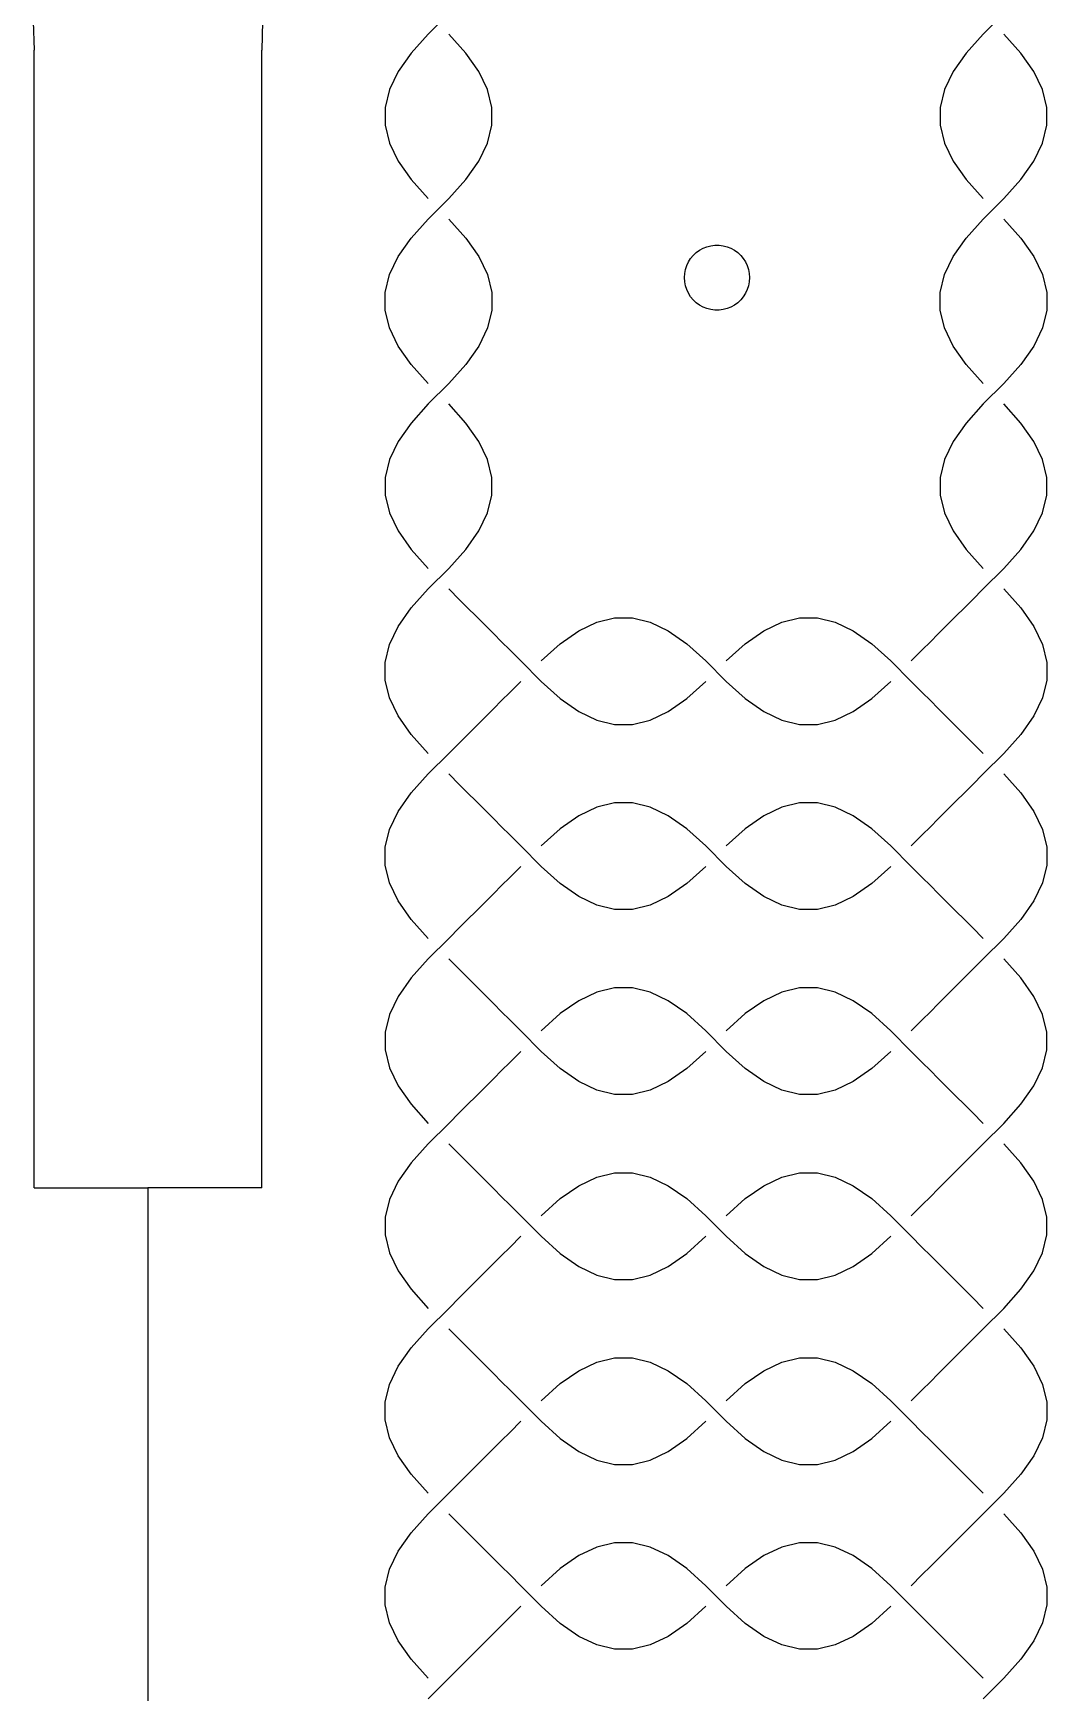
# Model space of a CAD drawing. Extents: x -112 to 112, y -170 to 170.
# Drawn here: x -55 to -5.5, y -39.3 to 41.8 of the extents above; entities that cross this region are included whole.
import ezdxf

# ---------------------------------------------------------------- set-up
doc = ezdxf.new("R2010")
doc.units = 0
doc.header["$MEASUREMENT"] = 0
doc.layers.get('0').update_dxf_attribs({"linetype": 'CONTINUOUS'})

msp = doc.modelspace()

# ---------------------------------------------------------------- linework, layer by layer
for p, q in [((-54.967, 42.35), (-54.923, 40.955)), ((-43.767, 42.35), (-43.811, 40.955)), ((-34.68, 42.733), (-35.678, 41.735)), ((-7.586, 42.733), (-8.584, 41.735)), ((-35.678, 41.735), (-36.519, 40.805)), ((-33.838, 40.805), (-34.68, 41.735)), ((-8.584, 41.735), (-9.426, 40.805)), ((-6.745, 40.805), (-7.586, 41.735)), ((-54.923, -14.608), (-54.923, 40.955)), ((-43.811, -14.608), (-43.811, 40.955)), ((-36.519, 40.805), (-37.15, 39.903)), ((-33.207, 39.903), (-33.838, 40.805)), ((-9.426, 40.805), (-10.057, 39.903)), ((-6.114, 39.903), (-6.745, 40.805)), ((-37.15, 39.903), (-37.571, 39.021)), ((-32.786, 39.021), (-33.207, 39.903)), ((-10.057, 39.903), (-10.478, 39.021)), ((-5.693, 39.021), (-6.114, 39.903)), ((-37.571, 39.021), (-37.781, 38.152)), ((-32.576, 38.152), (-32.786, 39.021)), ((-10.478, 39.021), (-10.688, 38.152)), ((-5.483, 38.152), (-5.693, 39.021)), ((-37.781, 38.152), (-37.781, 37.286)), ((-32.576, 37.286), (-32.576, 38.152)), ((-10.688, 38.152), (-10.688, 37.286)), ((-5.483, 37.286), (-5.483, 38.152)), ((-37.781, 37.286), (-37.571, 36.416)), ((-32.786, 36.416), (-32.576, 37.286)), ((-10.688, 37.286), (-10.478, 36.416)), ((-5.693, 36.416), (-5.483, 37.286)), ((-37.571, 36.416), (-37.15, 35.534)), ((-33.207, 35.534), (-32.786, 36.416)), ((-10.478, 36.416), (-10.057, 35.534)), ((-6.114, 35.534), (-5.693, 36.416)), ((-37.15, 35.534), (-36.519, 34.632)), ((-33.838, 34.632), (-33.207, 35.534)), ((-10.057, 35.534), (-9.426, 34.632)), ((-6.745, 34.632), (-6.114, 35.534)), ((-36.519, 34.632), (-35.678, 33.702)), ((-34.68, 33.702), (-33.838, 34.632)), ((-9.426, 34.632), (-8.584, 33.702)), ((-7.586, 33.702), (-6.745, 34.632)), ((-35.678, 32.704), (-34.68, 33.702)), ((-8.584, 32.704), (-7.586, 33.702)), ((-36.519, 31.774), (-35.678, 32.704)), ((-34.68, 32.704), (-33.838, 31.774)), ((-9.426, 31.774), (-8.584, 32.704)), ((-7.586, 32.704), (-6.745, 31.774)), ((-37.15, 30.872), (-36.519, 31.774)), ((-33.838, 31.774), (-33.207, 30.872)), ((-10.057, 30.872), (-9.426, 31.774)), ((-6.745, 31.774), (-6.114, 30.872)), ((-37.571, 29.99), (-37.15, 30.872)), ((-33.207, 30.872), (-32.786, 29.99)), ((-22.87, 30.775), (-22.743, 30.929)), ((-22.743, 30.929), (-22.598, 31.066)), ((-22.598, 31.066), (-22.436, 31.183)), ((-22.436, 31.183), (-22.262, 31.279)), ((-22.262, 31.279), (-22.076, 31.352)), ((-22.076, 31.352), (-21.883, 31.402)), ((-21.883, 31.402), (-21.685, 31.427)), ((-21.685, 31.427), (-21.486, 31.427)), ((-21.486, 31.427), (-21.288, 31.402)), ((-21.288, 31.402), (-21.095, 31.352)), ((-21.095, 31.352), (-20.91, 31.279)), ((-20.91, 31.279), (-20.735, 31.183)), ((-20.735, 31.183), (-20.574, 31.066)), ((-20.574, 31.066), (-20.428, 30.929)), ((-20.428, 30.929), (-20.301, 30.775)), ((-10.478, 29.99), (-10.057, 30.872)), ((-6.114, 30.872), (-5.693, 29.99)), ((-37.781, 29.121), (-37.571, 29.99)), ((-32.786, 29.99), (-32.576, 29.121)), ((-23.173, 29.842), (-23.161, 30.041)), ((-23.161, 30.041), (-23.123, 30.237)), ((-23.123, 30.237), (-23.062, 30.427)), ((-23.062, 30.427), (-22.977, 30.607)), ((-22.977, 30.607), (-22.87, 30.775)), ((-20.301, 30.775), (-20.194, 30.607)), ((-20.194, 30.607), (-20.11, 30.427)), ((-20.11, 30.427), (-20.048, 30.237)), ((-20.048, 30.237), (-20.011, 30.041)), ((-20.011, 30.041), (-19.998, 29.842)), ((-10.688, 29.121), (-10.478, 29.99)), ((-5.693, 29.99), (-5.483, 29.121)), ((-23.161, 29.643), (-23.173, 29.842)), ((-23.123, 29.448), (-23.161, 29.643)), ((-23.062, 29.258), (-23.123, 29.448)), ((-22.977, 29.078), (-23.062, 29.258)), ((-20.11, 29.258), (-20.194, 29.078)), ((-20.048, 29.448), (-20.11, 29.258)), ((-20.011, 29.643), (-20.048, 29.448)), ((-19.998, 29.842), (-20.011, 29.643)), ((-37.781, 28.255), (-37.781, 29.121)), ((-32.576, 29.121), (-32.576, 28.255)), ((-22.87, 28.909), (-22.977, 29.078)), ((-22.743, 28.756), (-22.87, 28.909)), ((-22.598, 28.619), (-22.743, 28.756)), ((-22.436, 28.502), (-22.598, 28.619)), ((-22.262, 28.406), (-22.436, 28.502)), ((-22.076, 28.333), (-22.262, 28.406)), ((-20.91, 28.406), (-21.095, 28.333)), ((-20.735, 28.502), (-20.91, 28.406)), ((-20.574, 28.619), (-20.735, 28.502)), ((-20.428, 28.756), (-20.574, 28.619)), ((-20.301, 28.909), (-20.428, 28.756)), ((-20.194, 29.078), (-20.301, 28.909)), ((-10.688, 28.255), (-10.688, 29.121)), ((-5.483, 29.121), (-5.483, 28.255)), ((-37.571, 27.385), (-37.781, 28.255)), ((-32.576, 28.255), (-32.786, 27.385)), ((-21.883, 28.283), (-22.076, 28.333)), ((-21.685, 28.258), (-21.883, 28.283)), ((-21.486, 28.258), (-21.685, 28.258)), ((-21.288, 28.283), (-21.486, 28.258)), ((-21.095, 28.333), (-21.288, 28.283)), ((-10.478, 27.385), (-10.688, 28.255)), ((-5.483, 28.255), (-5.693, 27.385)), ((-37.15, 26.503), (-37.571, 27.385)), ((-32.786, 27.385), (-33.207, 26.503)), ((-10.057, 26.503), (-10.478, 27.385)), ((-5.693, 27.385), (-6.114, 26.503)), ((-36.519, 25.601), (-37.15, 26.503)), ((-33.207, 26.503), (-33.838, 25.601)), ((-9.426, 25.601), (-10.057, 26.503)), ((-6.114, 26.503), (-6.745, 25.601)), ((-35.678, 24.671), (-36.519, 25.601)), ((-33.838, 25.601), (-34.68, 24.671)), ((-8.584, 24.671), (-9.426, 25.601)), ((-6.745, 25.601), (-7.586, 24.671)), ((-34.68, 24.671), (-35.678, 23.673)), ((-7.586, 24.671), (-8.584, 23.673)), ((-35.678, 23.673), (-36.519, 22.743)), ((-33.838, 22.743), (-34.68, 23.673)), ((-8.584, 23.673), (-9.426, 22.743)), ((-6.745, 22.743), (-7.586, 23.673)), ((-36.519, 22.743), (-37.15, 21.841)), ((-33.207, 21.841), (-33.838, 22.743)), ((-9.426, 22.743), (-10.057, 21.841)), ((-6.114, 21.841), (-6.745, 22.743)), ((-37.15, 21.841), (-37.571, 20.959)), ((-32.786, 20.959), (-33.207, 21.841)), ((-10.057, 21.841), (-10.478, 20.959)), ((-5.693, 20.959), (-6.114, 21.841)), ((-37.571, 20.959), (-37.781, 20.089)), ((-32.576, 20.089), (-32.786, 20.959)), ((-10.478, 20.959), (-10.688, 20.089)), ((-5.483, 20.089), (-5.693, 20.959)), ((-37.781, 20.089), (-37.781, 19.224)), ((-32.576, 19.224), (-32.576, 20.089)), ((-10.688, 20.089), (-10.688, 19.224)), ((-5.483, 19.224), (-5.483, 20.089)), ((-37.781, 19.224), (-37.571, 18.354)), ((-32.786, 18.354), (-32.576, 19.224)), ((-10.688, 19.224), (-10.478, 18.354)), ((-5.693, 18.354), (-5.483, 19.224)), ((-37.571, 18.354), (-37.15, 17.472)), ((-33.207, 17.472), (-32.786, 18.354)), ((-10.478, 18.354), (-10.057, 17.472)), ((-6.114, 17.472), (-5.693, 18.354)), ((-37.15, 17.472), (-36.519, 16.57)), ((-33.838, 16.57), (-33.207, 17.472)), ((-10.057, 17.472), (-9.426, 16.57)), ((-6.745, 16.57), (-6.114, 17.472)), ((-36.519, 16.57), (-35.678, 15.64)), ((-34.68, 15.64), (-33.838, 16.57)), ((-9.426, 16.57), (-8.584, 15.64)), ((-7.586, 15.64), (-6.745, 16.57)), ((-35.678, 14.642), (-34.68, 15.64)), ((-8.584, 14.642), (-7.586, 15.64)), ((-36.519, 13.712), (-35.678, 14.642)), ((-34.68, 14.642), (-34.154, 14.116)), ((-9.11, 14.116), (-8.584, 14.642)), ((-7.586, 14.642), (-6.745, 13.712)), ((-34.154, 14.116), (-33.729, 13.691)), ((-9.535, 13.691), (-9.11, 14.116)), ((-37.15, 12.81), (-36.519, 13.712)), ((-33.729, 13.691), (-33.377, 13.339)), ((-33.377, 13.339), (-33.068, 13.03)), ((-33.068, 13.03), (-32.774, 12.736)), ((-28.332, 12.597), (-27.45, 13.018)), ((-27.45, 13.018), (-26.581, 13.228)), ((-26.581, 13.228), (-25.715, 13.228)), ((-25.715, 13.228), (-24.845, 13.018)), ((-24.845, 13.018), (-23.963, 12.597)), ((-19.301, 12.597), (-18.419, 13.018)), ((-18.419, 13.018), (-17.549, 13.228)), ((-17.549, 13.228), (-16.684, 13.228)), ((-16.684, 13.228), (-15.814, 13.018)), ((-15.814, 13.018), (-14.932, 12.597)), ((-10.49, 12.736), (-10.196, 13.03)), ((-10.196, 13.03), (-9.887, 13.339)), ((-9.887, 13.339), (-9.535, 13.691)), ((-6.745, 13.712), (-6.114, 12.81)), ((-37.571, 11.928), (-37.15, 12.81)), ((-32.774, 12.736), (-32.465, 12.427)), ((-32.465, 12.427), (-32.113, 12.075)), ((-29.234, 11.966), (-28.332, 12.597)), ((-23.963, 12.597), (-23.061, 11.966)), ((-20.203, 11.966), (-19.301, 12.597)), ((-14.932, 12.597), (-14.03, 11.966)), ((-11.151, 12.075), (-10.799, 12.427)), ((-10.799, 12.427), (-10.49, 12.736)), ((-6.114, 12.81), (-5.693, 11.928)), ((-37.781, 11.058), (-37.571, 11.928)), ((-32.113, 12.075), (-31.688, 11.65)), ((-31.688, 11.65), (-31.162, 11.124)), ((-30.164, 11.124), (-29.234, 11.966)), ((-23.061, 11.966), (-22.131, 11.124)), ((-21.133, 11.124), (-20.203, 11.966)), ((-14.03, 11.966), (-13.1, 11.124)), ((-12.102, 11.124), (-11.576, 11.65)), ((-11.576, 11.65), (-11.151, 12.075)), ((-5.693, 11.928), (-5.483, 11.058)), ((-37.781, 10.192), (-37.781, 11.058)), ((-31.162, 11.124), (-30.164, 10.126)), ((-22.131, 11.124), (-21.133, 10.126)), ((-13.1, 11.124), (-12.102, 10.126)), ((-5.483, 11.058), (-5.483, 10.192)), ((-37.571, 9.323), (-37.781, 10.192)), ((-31.688, 9.6), (-31.162, 10.126)), ((-30.164, 10.126), (-29.234, 9.285)), ((-23.061, 9.285), (-22.131, 10.126)), ((-21.133, 10.126), (-20.203, 9.285)), ((-14.03, 9.285), (-13.1, 10.126)), ((-12.102, 10.126), (-11.576, 9.6)), ((-5.483, 10.192), (-5.693, 9.323)), ((-37.15, 8.441), (-37.571, 9.323)), ((-32.465, 8.824), (-32.113, 9.176)), ((-32.113, 9.176), (-31.688, 9.6)), ((-29.234, 9.285), (-28.332, 8.654)), ((-23.963, 8.654), (-23.061, 9.285)), ((-20.203, 9.285), (-19.301, 8.654)), ((-14.932, 8.654), (-14.03, 9.285)), ((-11.576, 9.6), (-11.151, 9.176)), ((-11.151, 9.176), (-10.799, 8.824)), ((-5.693, 9.323), (-6.114, 8.441)), ((-36.519, 7.539), (-37.15, 8.441)), ((-33.377, 7.912), (-33.068, 8.22)), ((-33.068, 8.22), (-32.774, 8.515)), ((-32.774, 8.515), (-32.465, 8.824)), ((-28.332, 8.654), (-27.45, 8.233)), ((-27.45, 8.233), (-26.581, 8.023)), ((-25.715, 8.023), (-24.845, 8.233)), ((-24.845, 8.233), (-23.963, 8.654)), ((-19.301, 8.654), (-18.419, 8.233)), ((-18.419, 8.233), (-17.549, 8.023)), ((-16.684, 8.023), (-15.814, 8.233)), ((-15.814, 8.233), (-14.932, 8.654)), ((-10.799, 8.824), (-10.49, 8.515)), ((-10.49, 8.515), (-10.196, 8.22)), ((-10.196, 8.22), (-9.887, 7.912)), ((-6.114, 8.441), (-6.745, 7.539)), ((-35.678, 6.609), (-36.519, 7.539)), ((-34.154, 7.135), (-33.729, 7.559)), ((-33.729, 7.559), (-33.377, 7.912)), ((-26.581, 8.023), (-25.715, 8.023)), ((-17.549, 8.023), (-16.684, 8.023)), ((-9.887, 7.912), (-9.535, 7.559)), ((-9.535, 7.559), (-9.11, 7.135)), ((-6.745, 7.539), (-7.586, 6.609)), ((-35.678, 5.611), (-34.68, 6.609)), ((-34.68, 6.609), (-34.154, 7.135)), ((-9.11, 7.135), (-8.584, 6.609)), ((-7.586, 6.609), (-8.584, 5.611)), ((-36.519, 4.681), (-35.678, 5.611)), ((-34.154, 5.085), (-34.68, 5.611)), ((-33.729, 4.66), (-34.154, 5.085)), ((-9.11, 5.085), (-9.535, 4.66)), ((-8.584, 5.611), (-9.11, 5.085)), ((-7.586, 5.611), (-6.745, 4.681)), ((-37.15, 3.779), (-36.519, 4.681)), ((-33.377, 4.308), (-33.729, 4.66)), ((-33.068, 3.999), (-33.377, 4.308)), ((-26.581, 4.197), (-27.45, 3.987)), ((-25.715, 4.197), (-26.581, 4.197)), ((-24.845, 3.987), (-25.715, 4.197)), ((-17.549, 4.197), (-18.419, 3.987)), ((-16.684, 4.197), (-17.549, 4.197)), ((-15.814, 3.987), (-16.684, 4.197)), ((-9.887, 4.308), (-10.196, 3.999)), ((-9.535, 4.66), (-9.887, 4.308)), ((-6.745, 4.681), (-6.114, 3.779)), ((-37.571, 2.897), (-37.15, 3.779)), ((-32.774, 3.705), (-33.068, 3.999)), ((-32.465, 3.396), (-32.774, 3.705)), ((-32.113, 3.044), (-32.465, 3.396)), ((-28.332, 3.566), (-29.234, 2.935)), ((-27.45, 3.987), (-28.332, 3.566)), ((-23.963, 3.566), (-24.845, 3.987)), ((-23.061, 2.935), (-23.963, 3.566)), ((-19.301, 3.566), (-20.203, 2.935)), ((-18.419, 3.987), (-19.301, 3.566)), ((-14.932, 3.566), (-15.814, 3.987)), ((-14.03, 2.935), (-14.932, 3.566)), ((-10.799, 3.396), (-11.151, 3.044)), ((-10.49, 3.705), (-10.799, 3.396)), ((-10.196, 3.999), (-10.49, 3.705)), ((-6.114, 3.779), (-5.693, 2.897)), ((-37.781, 2.027), (-37.571, 2.897)), ((-31.688, 2.619), (-32.113, 3.044)), ((-31.162, 2.093), (-31.688, 2.619)), ((-29.234, 2.935), (-30.164, 2.093)), ((-22.131, 2.093), (-23.061, 2.935)), ((-20.203, 2.935), (-21.133, 2.093)), ((-13.1, 2.093), (-14.03, 2.935)), ((-11.576, 2.619), (-12.102, 2.093)), ((-11.151, 3.044), (-11.576, 2.619)), ((-5.693, 2.897), (-5.483, 2.027)), ((-37.781, 1.161), (-37.781, 2.027)), ((-30.164, 1.095), (-31.162, 2.093)), ((-21.133, 1.095), (-22.131, 2.093)), ((-12.102, 1.095), (-13.1, 2.093)), ((-5.483, 2.027), (-5.483, 1.161)), ((-37.571, 0.291), (-37.781, 1.161)), ((-31.162, 1.095), (-31.688, 0.569)), ((-29.234, 0.254), (-30.164, 1.095)), ((-22.131, 1.095), (-23.061, 0.254)), ((-20.203, 0.254), (-21.133, 1.095)), ((-13.1, 1.095), (-14.03, 0.254)), ((-11.576, 0.569), (-12.102, 1.095)), ((-5.483, 1.161), (-5.693, 0.291)), ((-37.15, -0.59), (-37.571, 0.291)), ((-32.113, 0.145), (-32.465, -0.208)), ((-31.688, 0.569), (-32.113, 0.145)), ((-28.332, -0.377), (-29.234, 0.254)), ((-23.061, 0.254), (-23.963, -0.377)), ((-19.301, -0.377), (-20.203, 0.254)), ((-14.03, 0.254), (-14.932, -0.377)), ((-11.151, 0.145), (-11.576, 0.569)), ((-10.799, -0.208), (-11.151, 0.145)), ((-5.693, 0.291), (-6.114, -0.59)), ((-36.519, -1.492), (-37.15, -0.59)), ((-32.774, -0.516), (-33.068, -0.811)), ((-32.465, -0.208), (-32.774, -0.516)), ((-27.45, -0.798), (-28.332, -0.377)), ((-26.581, -1.008), (-27.45, -0.798)), ((-24.845, -0.798), (-25.715, -1.008)), ((-23.963, -0.377), (-24.845, -0.798)), ((-18.419, -0.798), (-19.301, -0.377)), ((-17.549, -1.008), (-18.419, -0.798)), ((-15.814, -0.798), (-16.684, -1.008)), ((-14.932, -0.377), (-15.814, -0.798)), ((-10.49, -0.516), (-10.799, -0.208)), ((-10.196, -0.811), (-10.49, -0.516)), ((-6.114, -0.59), (-6.745, -1.492)), ((-35.678, -2.422), (-36.519, -1.492)), ((-33.729, -1.472), (-34.154, -1.896)), ((-33.377, -1.12), (-33.729, -1.472)), ((-33.068, -0.811), (-33.377, -1.12)), ((-25.715, -1.008), (-26.581, -1.008)), ((-16.684, -1.008), (-17.549, -1.008)), ((-9.887, -1.12), (-10.196, -0.811)), ((-9.535, -1.472), (-9.887, -1.12)), ((-9.11, -1.896), (-9.535, -1.472)), ((-6.745, -1.492), (-7.586, -2.422)), ((-34.68, -2.422), (-35.678, -3.42)), ((-34.154, -1.896), (-34.68, -2.422)), ((-8.584, -2.422), (-9.11, -1.896)), ((-7.586, -2.422), (-8.584, -3.42)), ((-35.678, -3.42), (-36.519, -4.35)), ((-34.154, -3.946), (-34.68, -3.42)), ((-33.729, -4.371), (-34.154, -3.946)), ((-9.11, -3.946), (-9.535, -4.371)), ((-8.584, -3.42), (-9.11, -3.946)), ((-6.745, -4.35), (-7.586, -3.42)), ((-36.519, -4.35), (-37.15, -5.252)), ((-33.377, -4.723), (-33.729, -4.371)), ((-33.068, -5.032), (-33.377, -4.723)), ((-26.581, -4.834), (-27.45, -5.045)), ((-25.715, -4.834), (-26.581, -4.834)), ((-24.845, -5.045), (-25.715, -4.834)), ((-17.549, -4.834), (-18.419, -5.045)), ((-16.684, -4.834), (-17.549, -4.834)), ((-15.814, -5.045), (-16.684, -4.834)), ((-9.887, -4.723), (-10.196, -5.032)), ((-9.535, -4.371), (-9.887, -4.723)), ((-6.114, -5.252), (-6.745, -4.35)), ((-37.15, -5.252), (-37.571, -6.134)), ((-32.774, -5.326), (-33.068, -5.032)), ((-32.465, -5.635), (-32.774, -5.326)), ((-32.113, -5.987), (-32.465, -5.635)), ((-28.332, -5.465), (-29.234, -6.096)), ((-27.45, -5.045), (-28.332, -5.465)), ((-23.963, -5.465), (-24.845, -5.045)), ((-23.061, -6.096), (-23.963, -5.465)), ((-19.301, -5.465), (-20.203, -6.096)), ((-18.419, -5.045), (-19.301, -5.465)), ((-14.932, -5.465), (-15.814, -5.045)), ((-14.03, -6.096), (-14.932, -5.465)), ((-10.799, -5.635), (-11.151, -5.987)), ((-10.49, -5.326), (-10.799, -5.635)), ((-10.196, -5.032), (-10.49, -5.326)), ((-5.693, -6.134), (-6.114, -5.252)), ((-37.571, -6.134), (-37.781, -7.004)), ((-31.688, -6.412), (-32.113, -5.987)), ((-31.162, -6.938), (-31.688, -6.412)), ((-29.234, -6.096), (-30.164, -6.938)), ((-22.131, -6.938), (-23.061, -6.096)), ((-20.203, -6.096), (-21.133, -6.938)), ((-13.1, -6.938), (-14.03, -6.096)), ((-11.576, -6.412), (-12.102, -6.938)), ((-11.151, -5.987), (-11.576, -6.412)), ((-5.483, -7.004), (-5.693, -6.134)), ((-37.781, -7.004), (-37.781, -7.87)), ((-30.164, -7.936), (-31.162, -6.938)), ((-21.133, -7.936), (-22.131, -6.938)), ((-12.102, -7.936), (-13.1, -6.938)), ((-5.483, -7.87), (-5.483, -7.004)), ((-37.781, -7.87), (-37.571, -8.74)), ((-31.162, -7.936), (-31.688, -8.462)), ((-29.234, -8.777), (-30.164, -7.936)), ((-22.131, -7.936), (-23.061, -8.777)), ((-20.203, -8.777), (-21.133, -7.936)), ((-13.1, -7.936), (-14.03, -8.777)), ((-11.576, -8.462), (-12.102, -7.936)), ((-5.693, -8.74), (-5.483, -7.87)), ((-37.571, -8.74), (-37.15, -9.622)), ((-32.113, -8.886), (-32.465, -9.239)), ((-31.688, -8.462), (-32.113, -8.886)), ((-28.332, -9.408), (-29.234, -8.777)), ((-23.061, -8.777), (-23.963, -9.408)), ((-19.301, -9.408), (-20.203, -8.777)), ((-14.03, -8.777), (-14.932, -9.408)), ((-11.151, -8.886), (-11.576, -8.462)), ((-10.799, -9.239), (-11.151, -8.886)), ((-6.114, -9.622), (-5.693, -8.74)), ((-37.15, -9.622), (-36.519, -10.523)), ((-32.774, -9.547), (-33.068, -9.842)), ((-32.465, -9.239), (-32.774, -9.547)), ((-27.45, -9.829), (-28.332, -9.408)), ((-23.963, -9.408), (-24.845, -9.829)), ((-18.419, -9.829), (-19.301, -9.408)), ((-14.932, -9.408), (-15.814, -9.829)), ((-10.49, -9.547), (-10.799, -9.239)), ((-10.196, -9.842), (-10.49, -9.547)), ((-6.745, -10.523), (-6.114, -9.622)), ((-36.519, -10.523), (-35.678, -11.453)), ((-33.729, -10.503), (-34.154, -10.928)), ((-33.377, -10.151), (-33.729, -10.503)), ((-33.068, -9.842), (-33.377, -10.151)), ((-26.581, -10.04), (-27.45, -9.829)), ((-25.715, -10.04), (-26.581, -10.04)), ((-24.845, -9.829), (-25.715, -10.04)), ((-17.549, -10.04), (-18.419, -9.829)), ((-16.684, -10.04), (-17.549, -10.04)), ((-15.814, -9.829), (-16.684, -10.04)), ((-9.887, -10.151), (-10.196, -9.842)), ((-9.535, -10.503), (-9.887, -10.151)), ((-9.11, -10.928), (-9.535, -10.503)), ((-7.586, -11.453), (-6.745, -10.523)), ((-34.154, -10.928), (-34.68, -11.453)), ((-8.584, -11.453), (-9.11, -10.928)), ((-34.68, -11.453), (-35.678, -12.451)), ((-8.584, -12.451), (-7.586, -11.453)), ((-35.678, -12.451), (-36.519, -13.381)), ((-34.68, -12.451), (-34.154, -12.977)), ((-9.11, -12.977), (-8.584, -12.451)), ((-6.745, -13.381), (-7.586, -12.451)), ((-36.519, -13.381), (-37.15, -14.283)), ((-34.154, -12.977), (-33.729, -13.402)), ((-33.729, -13.402), (-33.377, -13.754)), ((-33.377, -13.754), (-33.068, -14.063)), ((-10.196, -14.063), (-9.887, -13.754)), ((-9.887, -13.754), (-9.535, -13.402)), ((-9.535, -13.402), (-9.11, -12.977)), ((-6.114, -14.283), (-6.745, -13.381)), ((-37.15, -14.283), (-37.571, -15.165)), ((-33.068, -14.063), (-32.774, -14.357)), ((-32.774, -14.357), (-32.465, -14.666)), ((-29.234, -15.128), (-28.332, -14.496)), ((-28.332, -14.496), (-27.45, -14.076)), ((-27.45, -14.076), (-26.581, -13.865)), ((-26.581, -13.865), (-25.715, -13.865)), ((-25.715, -13.865), (-24.845, -14.076)), ((-24.845, -14.076), (-23.963, -14.496)), ((-23.963, -14.496), (-23.061, -15.128)), ((-20.203, -15.128), (-19.301, -14.496)), ((-19.301, -14.496), (-18.419, -14.076)), ((-18.419, -14.076), (-17.549, -13.865)), ((-17.549, -13.865), (-16.684, -13.865)), ((-16.684, -13.865), (-15.814, -14.076)), ((-15.814, -14.076), (-14.932, -14.496)), ((-14.932, -14.496), (-14.03, -15.128)), ((-10.799, -14.666), (-10.49, -14.357)), ((-10.49, -14.357), (-10.196, -14.063)), ((-5.693, -15.165), (-6.114, -14.283)), ((-54.923, -14.608), (-49.367, -14.608)), ((-49.367, -14.608), (-49.367, -47.945)), ((-43.811, -14.608), (-49.367, -14.608)), ((-37.571, -15.165), (-37.781, -16.035)), ((-32.465, -14.666), (-32.113, -15.018)), ((-32.113, -15.018), (-31.688, -15.443)), ((-30.164, -15.969), (-29.234, -15.128)), ((-23.061, -15.128), (-22.131, -15.969)), ((-21.133, -15.969), (-20.203, -15.128)), ((-14.03, -15.128), (-13.1, -15.969)), ((-11.576, -15.443), (-11.151, -15.018)), ((-11.151, -15.018), (-10.799, -14.666)), ((-5.483, -16.035), (-5.693, -15.165)), ((-37.781, -16.035), (-37.781, -16.901)), ((-31.688, -15.443), (-31.162, -15.969)), ((-31.162, -15.969), (-30.164, -16.967)), ((-22.131, -15.969), (-21.133, -16.967)), ((-13.1, -15.969), (-12.102, -16.967)), ((-12.102, -15.969), (-11.576, -15.443)), ((-5.483, -16.901), (-5.483, -16.035)), ((-37.781, -16.901), (-37.571, -17.771)), ((-31.688, -17.493), (-31.162, -16.967)), ((-30.164, -16.967), (-29.234, -17.808)), ((-23.061, -17.808), (-22.131, -16.967)), ((-21.133, -16.967), (-20.203, -17.808)), ((-14.03, -17.808), (-13.1, -16.967)), ((-12.102, -16.967), (-11.576, -17.493)), ((-5.693, -17.771), (-5.483, -16.901)), ((-37.571, -17.771), (-37.15, -18.653)), ((-32.113, -17.918), (-31.688, -17.493)), ((-29.234, -17.808), (-28.332, -18.44)), ((-23.963, -18.44), (-23.061, -17.808)), ((-20.203, -17.808), (-19.301, -18.44)), ((-14.932, -18.44), (-14.03, -17.808)), ((-11.576, -17.493), (-11.151, -17.918)), ((-6.114, -18.653), (-5.693, -17.771)), ((-33.068, -18.873), (-32.774, -18.579)), ((-32.774, -18.579), (-32.465, -18.27)), ((-32.465, -18.27), (-32.113, -17.918)), ((-28.332, -18.44), (-27.45, -18.86)), ((-24.845, -18.86), (-23.963, -18.44)), ((-19.301, -18.44), (-18.419, -18.86)), ((-15.814, -18.86), (-14.932, -18.44)), ((-11.151, -17.918), (-10.799, -18.27)), ((-10.799, -18.27), (-10.49, -18.579)), ((-10.49, -18.579), (-10.196, -18.873)), ((-37.15, -18.653), (-36.519, -19.555)), ((-33.729, -19.534), (-33.377, -19.182)), ((-33.377, -19.182), (-33.068, -18.873)), ((-27.45, -18.86), (-26.581, -19.071)), ((-26.581, -19.071), (-25.715, -19.071)), ((-25.715, -19.071), (-24.845, -18.86)), ((-18.419, -18.86), (-17.549, -19.071)), ((-17.549, -19.071), (-16.684, -19.071)), ((-16.684, -19.071), (-15.814, -18.86)), ((-10.196, -18.873), (-9.887, -19.182)), ((-9.887, -19.182), (-9.535, -19.534)), ((-6.745, -19.555), (-6.114, -18.653)), ((-36.519, -19.555), (-35.678, -20.485)), ((-34.68, -20.485), (-34.154, -19.959)), ((-34.154, -19.959), (-33.729, -19.534)), ((-9.535, -19.534), (-9.11, -19.959)), ((-9.11, -19.959), (-8.584, -20.485)), ((-7.586, -20.485), (-6.745, -19.555)), ((-35.678, -21.483), (-34.68, -20.485)), ((-8.584, -21.483), (-7.586, -20.485)), ((-36.519, -22.412), (-35.678, -21.483)), ((-34.68, -21.483), (-34.154, -22.008)), ((-9.11, -22.008), (-8.584, -21.483)), ((-7.586, -21.483), (-6.745, -22.412)), ((-37.15, -23.314), (-36.519, -22.412)), ((-34.154, -22.008), (-33.729, -22.433)), ((-33.729, -22.433), (-33.377, -22.785)), ((-9.887, -22.785), (-9.535, -22.433)), ((-9.535, -22.433), (-9.11, -22.008)), ((-6.745, -22.412), (-6.114, -23.314)), ((-37.571, -24.196), (-37.15, -23.314)), ((-33.377, -22.785), (-33.068, -23.094)), ((-33.068, -23.094), (-32.774, -23.388)), ((-32.774, -23.388), (-32.465, -23.697)), ((-28.332, -23.528), (-27.45, -23.107)), ((-27.45, -23.107), (-26.581, -22.896)), ((-26.581, -22.896), (-25.715, -22.896)), ((-25.715, -22.896), (-24.845, -23.107)), ((-24.845, -23.107), (-23.963, -23.528)), ((-19.301, -23.528), (-18.419, -23.107)), ((-18.419, -23.107), (-17.549, -22.896)), ((-17.549, -22.896), (-16.684, -22.896)), ((-16.684, -22.896), (-15.814, -23.107)), ((-15.814, -23.107), (-14.932, -23.528)), ((-10.799, -23.697), (-10.49, -23.388)), ((-10.49, -23.388), (-10.196, -23.094)), ((-10.196, -23.094), (-9.887, -22.785)), ((-6.114, -23.314), (-5.693, -24.196)), ((-37.781, -25.066), (-37.571, -24.196)), ((-32.465, -23.697), (-32.113, -24.05)), ((-32.113, -24.05), (-31.688, -24.474)), ((-30.164, -25), (-29.234, -24.159)), ((-29.234, -24.159), (-28.332, -23.528)), ((-23.963, -23.528), (-23.061, -24.159)), ((-23.061, -24.159), (-22.131, -25)), ((-21.133, -25), (-20.203, -24.159)), ((-20.203, -24.159), (-19.301, -23.528)), ((-14.932, -23.528), (-14.03, -24.159)), ((-14.03, -24.159), (-13.1, -25)), ((-11.576, -24.474), (-11.151, -24.05)), ((-11.151, -24.05), (-10.799, -23.697)), ((-5.693, -24.196), (-5.483, -25.066)), ((-37.781, -25.932), (-37.781, -25.066)), ((-31.688, -24.474), (-31.162, -25)), ((-31.162, -25), (-30.164, -25.998)), ((-22.131, -25), (-21.133, -25.998)), ((-13.1, -25), (-12.102, -25.998)), ((-12.102, -25), (-11.576, -24.474)), ((-5.483, -25.066), (-5.483, -25.932)), ((-37.571, -26.802), (-37.781, -25.932)), ((-32.113, -26.949), (-31.688, -26.524)), ((-31.688, -26.524), (-31.162, -25.998)), ((-30.164, -25.998), (-29.234, -26.84)), ((-23.061, -26.84), (-22.131, -25.998)), ((-21.133, -25.998), (-20.203, -26.84)), ((-14.03, -26.84), (-13.1, -25.998)), ((-12.102, -25.998), (-11.576, -26.524)), ((-11.576, -26.524), (-11.151, -26.949)), ((-5.483, -25.932), (-5.693, -26.802)), ((-37.15, -27.684), (-37.571, -26.802)), ((-32.774, -27.61), (-32.465, -27.301)), ((-32.465, -27.301), (-32.113, -26.949)), ((-29.234, -26.84), (-28.332, -27.471)), ((-28.332, -27.471), (-27.45, -27.891)), ((-24.845, -27.891), (-23.963, -27.471)), ((-23.963, -27.471), (-23.061, -26.84)), ((-20.203, -26.84), (-19.301, -27.471)), ((-19.301, -27.471), (-18.419, -27.891)), ((-15.814, -27.891), (-14.932, -27.471)), ((-14.932, -27.471), (-14.03, -26.84)), ((-11.151, -26.949), (-10.799, -27.301)), ((-10.799, -27.301), (-10.49, -27.61)), ((-5.693, -26.802), (-6.114, -27.684)), ((-36.519, -28.586), (-37.15, -27.684)), ((-33.729, -28.565), (-33.377, -28.213)), ((-33.377, -28.213), (-33.068, -27.904)), ((-33.068, -27.904), (-32.774, -27.61)), ((-27.45, -27.891), (-26.581, -28.102)), ((-26.581, -28.102), (-25.715, -28.102)), ((-25.715, -28.102), (-24.845, -27.891)), ((-18.419, -27.891), (-17.549, -28.102)), ((-17.549, -28.102), (-16.684, -28.102)), ((-16.684, -28.102), (-15.814, -27.891)), ((-10.49, -27.61), (-10.196, -27.904)), ((-10.196, -27.904), (-9.887, -28.213)), ((-9.887, -28.213), (-9.535, -28.565)), ((-6.114, -27.684), (-6.745, -28.586)), ((-35.678, -29.516), (-36.519, -28.586)), ((-34.68, -29.516), (-34.154, -28.99)), ((-34.154, -28.99), (-33.729, -28.565)), ((-9.535, -28.565), (-9.11, -28.99)), ((-9.11, -28.99), (-8.584, -29.516)), ((-6.745, -28.586), (-7.586, -29.516)), ((-35.678, -30.514), (-34.68, -29.516)), ((-7.586, -29.516), (-8.584, -30.514)), ((-36.519, -31.444), (-35.678, -30.514)), ((-34.154, -31.04), (-34.68, -30.514)), ((-8.584, -30.514), (-9.11, -31.04)), ((-7.586, -30.514), (-6.745, -31.444)), ((-37.15, -32.346), (-36.519, -31.444)), ((-33.729, -31.464), (-34.154, -31.04)), ((-33.377, -31.816), (-33.729, -31.464)), ((-9.535, -31.464), (-9.887, -31.816)), ((-9.11, -31.04), (-9.535, -31.464)), ((-6.745, -31.444), (-6.114, -32.346)), ((-37.571, -33.227), (-37.15, -32.346)), ((-33.068, -32.125), (-33.377, -31.816)), ((-32.774, -32.42), (-33.068, -32.125)), ((-27.45, -32.138), (-28.332, -32.559)), ((-26.581, -31.928), (-27.45, -32.138)), ((-25.715, -31.928), (-26.581, -31.928)), ((-24.845, -32.138), (-25.715, -31.928)), ((-23.963, -32.559), (-24.845, -32.138)), ((-18.419, -32.138), (-19.301, -32.559)), ((-17.549, -31.928), (-18.419, -32.138)), ((-16.684, -31.928), (-17.549, -31.928)), ((-15.814, -32.138), (-16.684, -31.928)), ((-14.932, -32.559), (-15.814, -32.138)), ((-10.196, -32.125), (-10.49, -32.42)), ((-9.887, -31.816), (-10.196, -32.125)), ((-6.114, -32.346), (-5.693, -33.227)), ((-32.465, -32.728), (-32.774, -32.42)), ((-32.113, -33.081), (-32.465, -32.728)), ((-31.688, -33.505), (-32.113, -33.081)), ((-29.234, -33.19), (-30.164, -34.031)), ((-28.332, -32.559), (-29.234, -33.19)), ((-23.061, -33.19), (-23.963, -32.559)), ((-22.131, -34.031), (-23.061, -33.19)), ((-20.203, -33.19), (-21.133, -34.031)), ((-19.301, -32.559), (-20.203, -33.19)), ((-14.03, -33.19), (-14.932, -32.559)), ((-13.1, -34.031), (-14.03, -33.19)), ((-11.151, -33.081), (-11.576, -33.505)), ((-10.799, -32.728), (-11.151, -33.081)), ((-10.49, -32.42), (-10.799, -32.728)), ((-37.781, -34.097), (-37.571, -33.227)), ((-31.162, -34.031), (-31.688, -33.505)), ((-30.164, -35.029), (-31.162, -34.031)), ((-21.133, -35.029), (-22.131, -34.031)), ((-12.102, -35.029), (-13.1, -34.031)), ((-11.576, -33.505), (-12.102, -34.031)), ((-5.693, -33.227), (-5.483, -34.097)), ((-37.781, -34.963), (-37.781, -34.097)), ((-5.483, -34.097), (-5.483, -34.963)), ((-37.571, -35.833), (-37.781, -34.963)), ((-31.688, -35.555), (-32.113, -35.98)), ((-31.162, -35.029), (-31.688, -35.555)), ((-29.234, -35.871), (-30.164, -35.029)), ((-22.131, -35.029), (-23.061, -35.871)), ((-20.203, -35.871), (-21.133, -35.029)), ((-13.1, -35.029), (-14.03, -35.871)), ((-11.576, -35.555), (-12.102, -35.029)), ((-11.151, -35.98), (-11.576, -35.555)), ((-5.483, -34.963), (-5.693, -35.833)), ((-37.15, -36.715), (-37.571, -35.833)), ((-32.465, -36.332), (-32.774, -36.641)), ((-32.113, -35.98), (-32.465, -36.332)), ((-28.332, -36.502), (-29.234, -35.871)), ((-23.061, -35.871), (-23.963, -36.502)), ((-19.301, -36.502), (-20.203, -35.871)), ((-14.03, -35.871), (-14.932, -36.502)), ((-10.799, -36.332), (-11.151, -35.98)), ((-10.49, -36.641), (-10.799, -36.332)), ((-5.693, -35.833), (-6.114, -36.715)), ((-36.519, -37.617), (-37.15, -36.715)), ((-33.377, -37.244), (-33.729, -37.596)), ((-33.068, -36.935), (-33.377, -37.244)), ((-32.774, -36.641), (-33.068, -36.935)), ((-27.45, -36.923), (-28.332, -36.502)), ((-26.581, -37.133), (-27.45, -36.923)), ((-25.715, -37.133), (-26.581, -37.133)), ((-24.845, -36.923), (-25.715, -37.133)), ((-23.963, -36.502), (-24.845, -36.923)), ((-18.419, -36.923), (-19.301, -36.502)), ((-17.549, -37.133), (-18.419, -36.923)), ((-16.684, -37.133), (-17.549, -37.133)), ((-15.814, -36.923), (-16.684, -37.133)), ((-14.932, -36.502), (-15.814, -36.923)), ((-10.196, -36.935), (-10.49, -36.641)), ((-9.887, -37.244), (-10.196, -36.935)), ((-9.535, -37.596), (-9.887, -37.244)), ((-6.114, -36.715), (-6.745, -37.617)), ((-35.678, -38.547), (-36.519, -37.617)), ((-34.154, -38.021), (-34.68, -38.547)), ((-33.729, -37.596), (-34.154, -38.021)), ((-9.11, -38.021), (-9.535, -37.596)), ((-8.584, -38.547), (-9.11, -38.021)), ((-6.745, -37.617), (-7.586, -38.547)), ((-34.68, -38.547), (-35.678, -39.545)), ((-7.586, -38.547), (-8.584, -39.545))]:
    msp.add_line(p, q)

doc.saveas('drawing.dxf')
